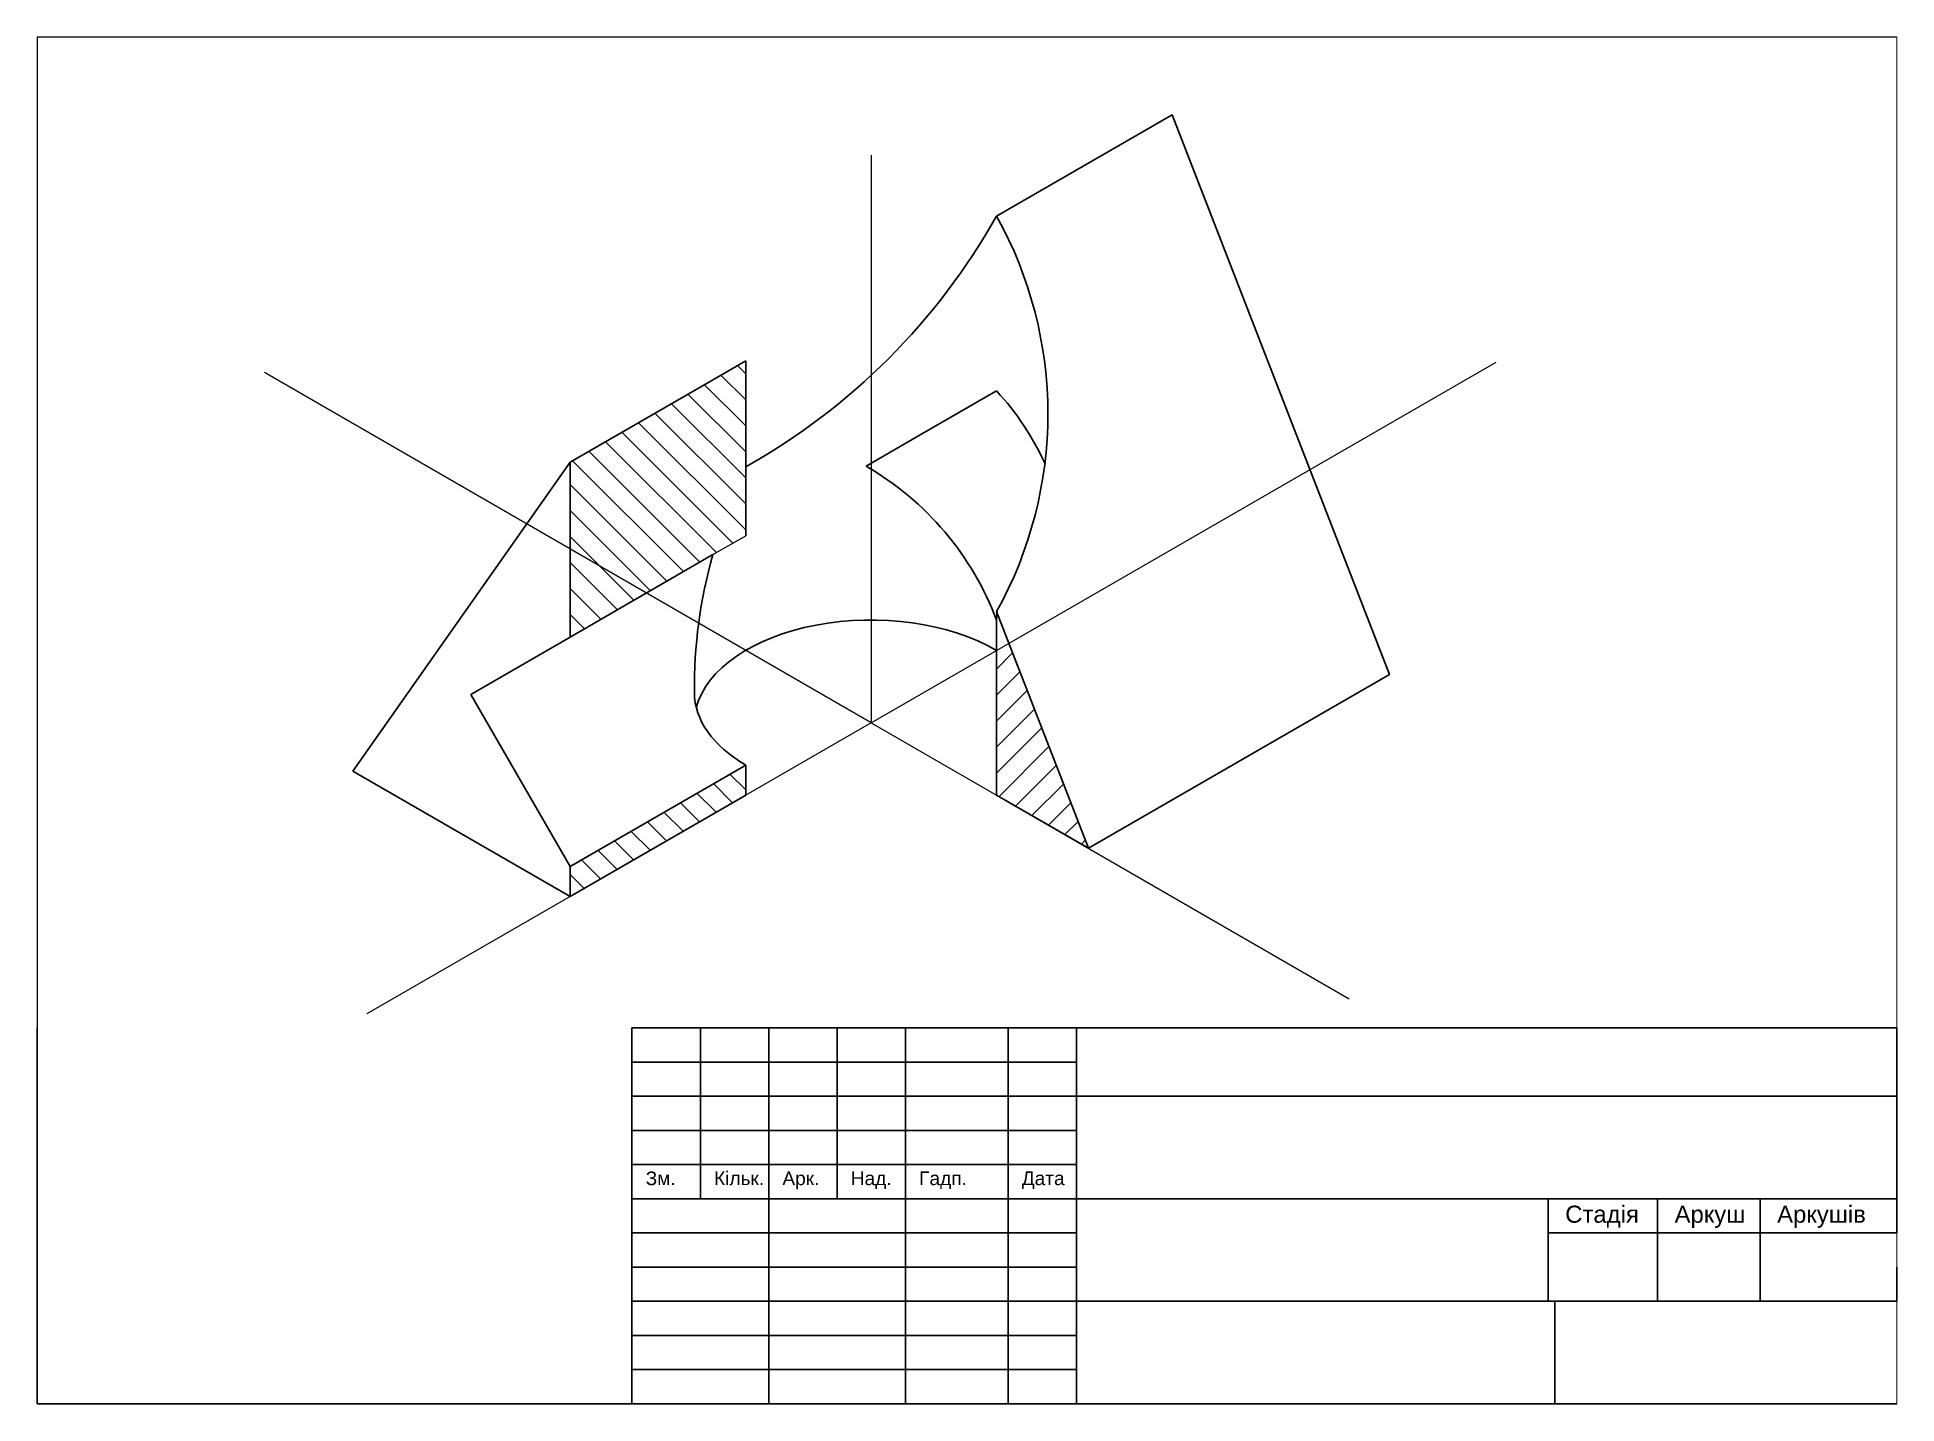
# Paper-space layout 'А4' of a CAD drawing. Header units: millimetres. Extents: x 20 to 292, y 5 to 205.
# The model-space entities are those that its viewports show. They can reach past a viewport. Long polylines and large blocks are cut down to what shows.
import ezdxf

# ---------------------------------------------------------------- set-up
doc = ezdxf.new("R2010")
doc.units = ezdxf.units.MM
doc.linetypes.add('ACAD_ISO08W100', pattern=[36, 24, -3, 6, -3])
doc.layers.add('основна', color=7, linetype='Continuous', lineweight=30)
doc.layers.add('основний', color=18, linetype='Continuous', lineweight=100)
doc.styles.get("Standard").update_dxf_attribs({"font": 'arial.ttf'})

msp = doc.modelspace()

# ---------------------------------------------------------------- hatches: boundary and pattern name
at = {"lineweight": 25}
h = msp.add_hatch(dxfattribs=at)
h.set_pattern_fill('ANSI31', color=0, angle=90)
h.set_pattern_definition([(135, (-389.2654, -397.5083), (-2.245064, -2.245064), [])])
h.paths.add_polyline_path([(1290.06, 1486.1), (1281.21, 1480.99), (1259.75, 1468.6), (1259.75, 1453.6), (1272.91, 1446), (1284.4, 1452.64), (1290.06, 1455.9)])
h.paths.add_polyline_path([(1272.91, 1446), (1259.75, 1453.6), (1259.75, 1438.4)])
h.paths.add_polyline_path([(1290.06, 1411.1), (1290.06, 1416.3), (1259.75, 1398.8), (1259.75, 1393.6)])
h = msp.add_hatch(dxfattribs=at)
h.set_pattern_fill('ANSI31', color=0)
h.set_pattern_definition([(45, (-389.2654, -397.5083), (-2.245064, 2.245064), [])])
h.paths.add_polyline_path([(1335.48, 1437.33), (1333.36, 1436.1), (1333.36, 1416.3), (1333.36, 1411.1), (1349.21, 1401.95)])

# ---------------------------------------------------------------- linework, layer by layer
at = {"color": 0, "lineweight": 30}
for p, q in [((1333.36, 1511.1), (1363.67, 1528.6)), ((1363.67, 1528.6), (1401.17, 1431.95)), ((1290.06, 1486.1), (1281.21, 1480.99)), ((1290.06, 1455.9), (1290.06, 1486.1)), ((1259.75, 1468.6), (1281.21, 1480.99)), ((1320.6, 1473.53), (1333.36, 1480.9)), ((1310.84, 1467.9), (1320.6, 1473.53)), ((1259.75, 1468.6), (1222.25, 1415.25)), ((1259.75, 1468.6), (1259.75, 1438.4)), ((1259.75, 1438.4), (1284.4, 1452.64)), ((1349.21, 1401.95), (1333.36, 1442.79)), ((1333.36, 1416.3), (1333.36, 1441.3)), ((1242.6, 1428.5), (1259.75, 1438.4)), ((1401.17, 1431.95), (1349.21, 1401.95)), ((1242.6, 1428.5), (1259.75, 1398.8)), ((1259.75, 1398.8), (1290.06, 1416.3)), ((1290.06, 1416.3), (1290.06, 1411.1)), ((1333.36, 1411.1), (1333.36, 1416.3)), ((1259.75, 1393.6), (1222.25, 1415.25)), ((1290.06, 1411.1), (1259.75, 1393.6)), ((1333.36, 1411.1), (1349.21, 1401.95)), ((1259.75, 1393.6), (1259.75, 1398.8))]:
    msp.add_line(p, q, dxfattribs=at)
at = {"color": 0, "lineweight": 25}
for p, q in [((1311.71, 1521.62), (1311.71, 1423.6)), ((1311.71, 1423.6), (1206.98, 1484.07)), ((1311.71, 1423.6), (1419.61, 1485.9)), ((1342.21, 1477.94), (1342.21, 1475.95)), ((1310.84, 1467.9), (1320.6, 1473.53)), ((1259.75, 1438.4), (1259.75, 1468.6)), ((1310.84, 1467.9), (1311.71, 1467.4)), ((1310.84, 1467.9), (1311.71, 1467.4)), ((1284.4, 1452.64), (1290.06, 1455.9)), ((1333.36, 1442.79), (1333.36, 1441.3)), ((1281.21, 1430.42), (1281.21, 1428.8)), ((1311.71, 1423.6), (1224.67, 1373.35)), ((1333.36, 1411.1), (1394.24, 1375.95)), ((1259.75, 1393.6), (1259.75, 1398.8))]:
    msp.add_line(p, q, dxfattribs=at)
at = {"color": 0, "lineweight": 30}
for centre, radius, start, end in [((1234.67, 1566.5), 113.18, 299.3003, 330.6931), ((1271.92, 1476.95), 70.3, 330.9318, 29.0682), ((1298.46, 1448.6), 47.56, 24.608, 42.7816), ((1285.01, 1423.19), 51.64, 20.5296, 59.9754), ((1365.71, 1429.61), 84.51, 164.1889, 180.5487)]:
    msp.add_arc(centre, radius, start, end, dxfattribs=at)
for centre, start_param, end_param in [((1311.71, 1423.6), 3.923008, 6.136178), ((1311.71, 1428.8), 6.283185, 7.064601)]:
    msp.add_ellipse(centre, major_axis=(-30.5, 0), ratio=0.581967, start_param=start_param, end_param=end_param, dxfattribs=at)
at = {"layer": 'основний', "color": 0, "linetype": 'ACAD_ISO08W100', "lineweight": 25}
msp.add_line((1311.71, 1423.6), (1333.36, 1411.1), dxfattribs=at)

psp = doc.layouts.new('А4')

# ---------------------------------------------------------------- linework, layer by layer
at = {"layer": 'Defpoints'}
for p, q in [((20, 205), (20, 5)), ((292, 205), (20, 205)), ((20, 5), (20, 60))]:
    psp.add_line(p, q, dxfattribs=at)
at = {"layer": 'основна', "color": 0}
for p, q in [((107, 5), (107, 60)), ((107, 60), (292, 60)), ((107, 60), (107, 55)), ((107, 60), (127, 60)), ((117, 60), (117, 35)), ((127, 60), (127, 5)), ((127, 60), (147, 60)), ((137, 60), (137, 35)), ((147, 60), (147, 5)), ((162, 5), (162, 60)), ((292, 60), (172, 60)), ((172, 60), (172, 5)), ((292, 60), (292, 45)), ((292, 60), (292, 60)), ((107, 55), (172, 55)), ((107, 55), (107, 50)), ((107, 50), (172, 50)), ((292, 50), (172, 50)), ((172, 50), (172, 45)), ((292, 45), (292, 50)), ((292, 50), (292, 35)), ((292, 45), (292, 48.45)), ((172, 45), (107, 45)), ((107, 45), (107, 40)), ((292, 45), (292, 40)), ((107, 40), (172, 40)), ((107, 40), (107, 39)), ((172, 40), (172, 35)), ((292, 40), (292, 32)), ((172, 35), (107, 35)), ((107, 35), (112, 35)), ((112, 35), (117, 35)), ((172, 35), (172, 30)), ((292, 35), (172, 35)), ((172, 35), (172, 20)), ((241, 30), (241, 35)), ((241, 35), (257, 35)), ((241, 35), (257, 35)), ((241, 35), (241, 35)), ((241, 35), (241, 34)), ((257, 35), (257, 30)), ((257, 35), (272, 35)), ((257, 35), (257, 34)), ((272, 35), (272, 20)), ((272, 35), (272, 34)), ((292, 35), (292, 30)), ((172, 30), (107, 30)), ((107, 30), (107, 25)), ((292, 30), (241, 30)), ((241, 30), (241, 20)), ((257, 30), (257, 31)), ((257, 30), (257, 20)), ((107, 25), (172, 25)), ((172, 25), (172, 20)), ((292, 20), (292, 25)), ((172, 20), (107, 20)), ((107, 20), (107, 15)), ((172, 20), (292, 20)), ((242, 5), (242, 20)), ((107, 15), (172, 15)), ((172, 15), (172, 10)), ((172, 10), (107, 10)), ((292, 5), (107, 5)), ((147, 5), (162, 5))]:
    psp.add_line(p, q, dxfattribs=at)
at = {"layer": 'основна'}
for p, q in [((20, 5), (292, 5)), ((292, 5), (107, 5)), ((292, 5), (107, 5))]:
    psp.add_line(p, q, dxfattribs=at)

# ---------------------------------------------------------------- texts
at = {"layer": 'основна', "color": 0, "attachment_point": 1}
for s, insert, char_height, width in [('\\pl2;{\\C7;Зм.}', (107, 39), 2, 8.8183), ('\\pl2;{\\C7;Кільк.}', (117, 39), 2, 8.5862), ('\\pl2;{\\C7;Арк.}', (127, 39), 2, 8.9343), ('\\pl2;{\\C7;Над.}', (137, 39), 2, 9.2384), ('\\pl2;{\\C7;Гадп.}', (147, 39), 2, 13.3351), ('\\pl2;{\\C7;Дата}', (162, 39), 2, 8.9503), ('\\pl2.5;{\\C7;Аркуш}', (257, 34), 2.5, 14.0241), ('\\pl2.5;{\\C7;Аркушів}', (272, 34), 2.5, 18.5841)]:
    psp.add_mtext(s, dxfattribs=dict(at, insert=insert, char_height=char_height, width=width))
at = {"layer": 'основна', "color": 0, "insert": (241, 34), "char_height": 2.5, "attachment_point": 1}
psp.add_mtext_dynamic_manual_height_columns('\\pl2.5;{\\C7;Стадія}', width=14.1061, gutter_width=12.5, heights=[0], dxfattribs=at)

# ---------------------------------------------------------------- viewports
at = {"layer": 'основна', "linetype": 'ACAD_ISO08W100', "view_target_point": (1484.12, 1266.91)}
psp.add_viewport(center=(156, 105), size=(272, 200), view_center_point=(-155.86, 157.08), view_height=236.0237, dxfattribs=at)

doc.saveas('drawing.dxf')
